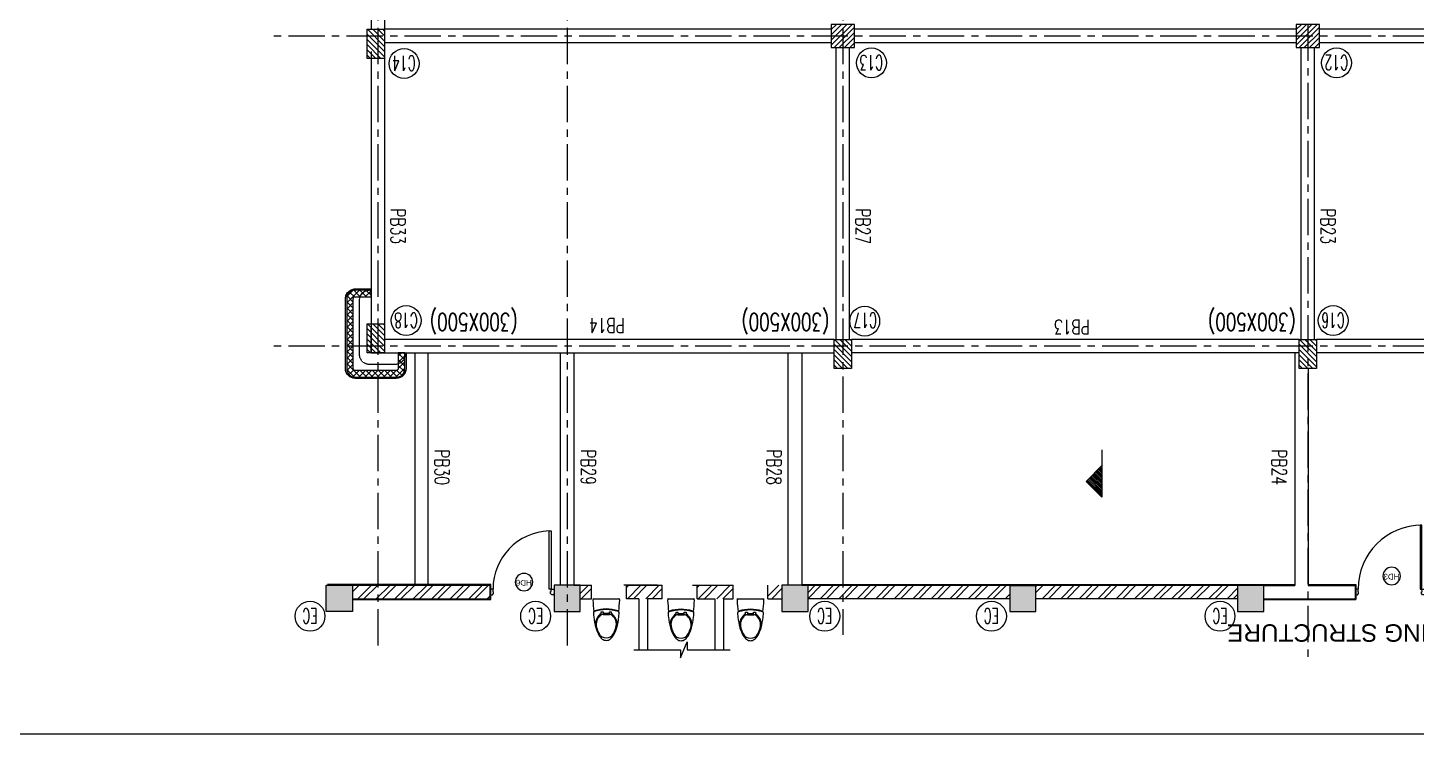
# Model space of a CAD drawing. Header units: millimetres. Extents: x 2659630 to 6742168, y -2425387 to -732288.
# Drawn here: x 3279161 to 3303047, y -1261264 to -1249111 of the extents above; entities that cross this region are included whole.
import ezdxf
from ezdxf.enums import TextEntityAlignment as Align

# ---------------------------------------------------------------- set-up
doc = ezdxf.new("R2010")
doc.units = ezdxf.units.MM
doc.linetypes.add('CENTER', pattern=[2, 1.25, -0.25, 0.25, -0.25])
doc.linetypes.add('Overhead', pattern=[3.96875, 2.38125, -1.5875])
for name, color, linetype, lineweight in [('A-ANNO-DIMS', 211, 'Continuous', 9), ('A-DETL-THIN', 151, 'Continuous', 18), ('A-DOOR', 31, 'Continuous', 18), ('A-DOOR-FRAM', 31, 'Continuous', 18), ('A-DOOR-IDEN', 31, 'Continuous', 9), ('A-FLOR-OVHD', 1, 'Overhead', 18), ('A-furniture', 37, 'Continuous', 0), ('A-GENM', 13, 'Continuous', 18), ('A-hatch', 253, 'Continuous', 0), ('A-PLASTER', 50, 'Continuous', 0), ('A-RCC', 2, 'Continuous', 0), ('A-WALL', 113, 'Continuous', 9), ('A-WALL-PATT', 111, 'Continuous', 0), ('licensing text', 7, 'Continuous', 5)]:
    doc.layers.add(name, color=color, linetype=linetype, lineweight=lineweight)
for name, color, linetype in [('S-BEAM NO', 3, 'Continuous'), ('S-BEAM OUTER', 4, 'Continuous'), ('S-BRECK LINE', 8, 'Continuous'), ('S-COLUMN', 1, 'Continuous'), ('S-COLUMN CIRCLE', 9, 'Continuous'), ('S-COLUMN HATCH', 8, 'Continuous'), ('S-COLUMN NO', 2, 'Continuous'), ('S-COLUMN SIZES', 2, 'Continuous'), ('S-GRIDE LINE', 8, 'CENTER'), ('S-SECTION MARK', 1, 'Continuous')]:
    doc.layers.add(name, color=color, linetype=linetype)
doc.layers.get('A-ANNO-DIMS').off()
doc.styles.add('Arial', font='arial.ttf', dxfattribs={"height": 123})
doc.styles.add('Arial_1', font='arial.ttf', dxfattribs={"height": 98.35329341317356})
doc.styles.add('ROMANS', font='r.shx', dxfattribs={"width": 0.7})
pattern_1 = [(225, (3478539.150165644, -1085066.619963943), (159.0990257669731, -159.0990257669733), []), (225, (3478433.084148644, -1085066.619963943), (159.0990257669731, -159.0990257669733), [])]
pattern_2 = [(135, (3299477.346175403, -1331510.83051735), (-15.23876666233158, -15.23876666233159), [])]

# ---------------------------------------------------------------- blocks, each defined once
blk = doc.blocks.new('A$C2D2C472C')
at = {"layer": 'A-WALL-PATT'}
h = blk.add_hatch(dxfattribs=at)
h.set_pattern_fill('ANSI37', color=256, scale=600, style=0)
h.set_pattern_definition([(45, (-102930.4976328127, -114895.0412800389), (-53.03300858899107, 53.03300858899107), []), (135, (-102930.4976328127, -114895.0412800389), (-53.03300858899107, -53.03300858899106), [])])
edge = h.paths.add_edge_path()
edge.add_line((944.9995019281778, 1920.086653618404), (945.0008851355669, 2189.884832272088))
edge.add_arc((910.0008851359307, 2189.884989272134), 34.99999999998833, 359.9997429874282, 449.9997132388004)
edge.add_line((910.0010603083792, 2224.884989271683), (206.5573315929068, 2224.905706588062))
edge.add_arc((206.3435287130415, 2190.119336553427), 34.78702706265661, 89.64785493841943, 180.3515355871881)
edge.add_line((171.5571564060956, 2189.90590370784), (171.5104949169763, 989.9413756946597))
edge.add_arc((206.436017342523, 989.8668982434319), 34.92560183573225, 179.8778189455847, 270.1221930522632)
edge.add_line((206.5105021072231, 954.9413758334849), (479.9996885845903, 954.8601867418038))
edge.add_line((479.9996885845903, 954.8601867418038), (480.0000001211592, 839.860185584781))
edge.add_line((480.0000001211592, 839.860185584781), (206.5104973261623, 839.9413757038274))
edge.add_arc((206.4964083629893, 989.9011490803969), 149.9597740384099, 192.8758880656439, 270.00538303110875, ccw=False)
edge.add_line((60.30736402368348, 956.4841302904388), (60.0000001211738, 2189.906551396358))
edge.add_arc((204.1890972755355, 2195.622790524605), 144.3023600914457, 89.0594131363834, 182.2702476428867, ccw=False)
edge.add_arc((117.0175473045965, -14981488.51647655), 14983828.42245068, 89.99696775482101, 89.99965761188861, ccw=False)
edge.add_arc((909.9946922726667, 2189.870040024718), 150.0149508471489, 45.00209331497581, 89.99734813771352, ccw=False)
edge.add_arc((910.01583289064, 2189.891182187523), 149.9850524061101, -0.0026534085425282683, 45.00209331497041, ccw=False)
edge.add_line((1060.000885135916, 2189.884236272439), (1059.999510428475, 1919.979855106591))
edge.add_line((1059.999510428475, 1919.979855106591), (944.9995019281778, 1920.086653618404))
at = {"layer": 'A-DETL-THIN'}
for p, q in [((480.0000001211592, 1919.979955135757), (480.0000001211592, 1470.080902119953)), ((710.0000001211592, 1919.979855106591), (480.0000001211592, 1919.979955135757))]:
    blk.add_line(p, q, dxfattribs=at)
at = {"layer": 'A-FLOR-OVHD'}
blk.add_lwpolyline([(1060.015039278995, 1919.979955135757, 0.4573553732653892), (889.9995013178414, 2119.980286205158), (449.9996685099031, 2119.973406029894, 0.4142135623730199), (279.9996685099031, 1949.973406029894), (279.9996685099031, 1009.833727096237, 0.4142135623730199), (449.9996685099031, 839.8337270962365), (480.0000001211592, 839.860185584781), (480.0000001211592, 1919.979955135757), (1060.015039278995, 1919.979955135757)], format="xyb", close=True, dxfattribs=at)
at = {"layer": 'A-GENM'}
for centre, radius, start, end in [((206.5571564055426, 2189.905706589925, -2.762502891338284e-08), 169.9999999999744, 89.99971323877656, 179.9996773135824), ((206.5467242484883, 989.8615372594359, -2.762502891338284e-08), 170.0000000001621, 179.9997132120961, 192.8568556227206), ((206.5467242484883, 989.8615372594359, -2.762502891338284e-08), 170.0000000001625, 192.8568562060331, 205.7139980939878), ((206.5467242484883, 989.8615372594359, -2.762502891338284e-08), 170.0000000001625, 205.7139991560489, 218.5711406565557), ((206.5467242484883, 989.8615372594359, -2.762502891338284e-08), 170.0000000001626, 218.5711444577068, 231.4282852556994), ((206.5467242484883, 989.8615372594359, -2.762502891338284e-08), 170.0000000001625, 231.4282863473983, 244.2854281885292), ((206.5467242484883, 989.8615372594359, -2.762502891338284e-08), 170.0000000001627, 244.2854285476412, 269.9997141992719)]:
    blk.add_arc(centre, radius, start, end, dxfattribs=at)
at = {"layer": 'A-PLASTER'}
for p, q in [((36.55692833581998, 2189.906664038426, -2.762502891338284e-08), (36.54672009665228, 989.8623881688254, -2.762502891338284e-08)), ((910.0017360480997, 2359.885395422127, -2.762502891338284e-08), (206.5580073158635, 2359.90570658783, -2.762502891338284e-08)), ((1079.999501315979, 1919.979855106591), (1080.000885134054, 2189.884135680288, -2.762502891338284e-08)), ((206.5458762606868, 819.9414255178854, -2.762502891338284e-08), (480.0000001226144, 819.9412260005774, -2.762502891338284e-08))]:
    blk.add_line(p, q, dxfattribs=at)
for centre, radius, start, end in [((206.5109611537046, 2189.98556824922, -2.762502891338284e-08), 169.9999999999743, 90, 179.9999640931486), ((910.0008851359162, 2189.884990713108, -2.762502891338284e-08), 169.9999999999609, 359.9997426539467, 89.99971323877656), ((206.5104903323372, 989.941375704002, -2.762502891338284e-08), 170.0000000001521, 180, 192.8571423899843), ((206.5104903323372, 989.941375704002, -2.762502891338284e-08), 170.0000000001525, 192.8571429953589, 205.7142848382652), ((206.5104903323372, 989.941375704002, -2.762502891338284e-08), 170.0000000001525, 205.7142859913077, 218.571427457844), ((206.5104903323372, 989.941375704002, -2.762502891338284e-08), 170.0000000001527, 218.5714312821734, 231.4285719809424), ((206.5104903323372, 989.941375704002, -2.762502891338284e-08), 170.0000000001525, 231.4285730814951, 244.2857149782696), ((206.5104903323372, 989.941375704002, -2.762502891338284e-08), 170.0000000001525, 244.2857153780311, 270.0000009705005)]:
    blk.add_arc(centre, radius, start, end, dxfattribs=at)
at = {"layer": 'A-WALL'}
blk.add_lwpolyline([(944.9995019281778, 1920.086653618404), (945.0008851355669, 2189.884832272088, 0.4142134102995745), (910.0010603083792, 2224.884989271683), (206.5573315929068, 2224.905706588062, 0.4178153354241026), (171.5571564060956, 2189.90590370784), (171.5104949169763, 989.9413756946597, 0.415463343301321), (206.5105021072231, 954.9413758334849), (479.9996885845903, 954.8601867418038), (480.0000001211592, 839.860185584781), (206.5104973261623, 839.9413757038274, -0.3498496930690036), (60.30736402368348, 956.4841302904388), (60.0000001211738, 2189.906551396358, -0.4307240834562548), (206.55790714467, 2339.905706588033, -1.173671556007594e-05), (910.0016355238768, 2339.884990711187, -0.1988908435200889), (1016.067405691763, 2295.950504510794, -0.1989338984303118), (1060.000885135916, 2189.884236272439), (1059.999510428475, 1919.979855106591)], format="xyb", close=True, dxfattribs=at)
blk = doc.blocks.new('hjhgkhjjkhk')
at = {"layer": 'A-furniture', "linetype": 'ByBlock'}
for p, q in [((-3239409.999334741, 38907.10420448298, -500), (-3238942.989992371, 38907.10420448298, -500)), ((-3239262.846956684, 38678.60160839057, -500.0000000075354), (-3239229.842833918, 38678.60161036506, -500.0000000075354)), ((-3239262.846953766, 38629.82558717194, -500.0000000091439), (-3239262.846956684, 38678.60160839057, -500.0000000075354)), ((-3239230.93405867, 38636.8301622101, -500.0000000089129), (-3239122.056262395, 38636.83016872386, -500.0000000089129)), ((-3239229.842833918, 38678.60161036506, -500.0000000075354), (-3239229.842831418, 38636.83016227532, -500.0000000089129)), ((-3239123.147209061, 38651.47408836609, -500.00000000843), (-3239229.842832294, 38651.47408198283, -500.00000000843)), ((-3239123.147210684, 38678.60161674855, -500.0000000075354), (-3239090.143087917, 38678.60161872301, -500.0000000075354)), ((-3239123.147208186, 38636.83016865855, -500.0000000089129), (-3239123.147210684, 38678.60161674855, -500.0000000075354)), ((-3239090.143087917, 38678.60161872301, -500.0000000075354), (-3239090.143591075, 38629.82570109537, -500.000000009144))]:
    blk.add_line(p, q, dxfattribs=at)
for centre, radius, start, end in [((-3239381.777688167, 38882.16245343903, -500.0000000008225), 25.62042742578455, 103.2171918977261, 184.3205102271048), ((-3234363.011870793, 39215.02491928916, -499.9999999898455), 5055.4128, 183.7971734218073, 185.93388342969), ((-3239379.46967634, 38705.99459836981, -500.000000006632), 7.924812699999999, 185.2670334251084, 288.2867034306731), ((-3239176.494683158, 38084.50893451314, -500.000000027127), 635.0000000000015, 71.22190341125766, 108.7781034331175), ((-3239176.494429593, 38091.7761285133, -500.0000000268873), 638.9623999999999, 71.71340343130764, 108.2867034306731), ((-3238973.519002339, 38705.99741665658, -500.000000006632), 7.92486096, 251.7134834315362, 354.7330034227368), ((-3238971.211601658, 38882.16247023651, -500.0000000008225), 25.62054673635226, 355.6795372221389, 76.7816157954011), ((-3243989.977630793, 39215.02523233721, -499.9999999898455), 5055.4128, 354.0661034248018, 356.2028034287931), ((-3239284.541491129, 38652.34472404912, -500.0000000084013), 114.3, 159.1995034224001, 186.5683034337834), ((-3234351.434551112, 39220.35521158198, -499.9999999896697), 5080, 186.5682634273557, 187.0895934181001), ((-3238431.494176918, 38682.23422508436, -500.0000000074156), 965.1999999999999, 185.2830734313182, 196.4207034281464), ((-3239383.453665575, 38693.21128613141, -500.0000000070536), 7.924799999999999, 185.9340934192656, 288.7781034331175), ((-3239159.645355267, 38466.0950703577, -500.0000000145433), 205.656951260883, 151.8793547016238, 195.9424926981456), ((-3239159.645355267, 38466.0950703577, -500.0000000145433), 191.013031553384, 160.1348596737161, 195.9191489275519), ((-3239124.569957947, 38450.47463945526, -500.0000000150584), 243.969881406618, 124.5259173003346, 152.5264977846748), ((-3239124.569957947, 38450.47463945526, -500.0000000150584), 229.3259616991191, 133.9968089490124, 159.4422598947596), ((-3239230.934054112, 38560.63016221015, -500.0000000114258), 76.19999999999999, 90.00000341968028, 133.9968089490124), ((-3239122.056257837, 38560.63016872387, -500.0000000114258), 76.19999999999999, 46.00319789905703, 90.00000341968028), ((-3239228.42034082, 38450.47463324227, -500.0000000150584), 243.969881406618, 27.47350907931158, 55.47408954147578), ((-3239228.42034082, 38450.47463324227, -500.0000000150584), 229.3259616991193, 20.55774695827254, 46.00319789905703), ((-3239193.34494537, 38466.0950683415, -500.0000000145433), 191.0130315533836, 344.0808579322176, 19.86514719139928), ((-3239193.34494537, 38466.0950683415, -500.0000000145433), 205.656951260883, 344.0575141589818, 28.12065215196178), ((-3239921.495006918, 38682.23413594201, -500.0000000074156), 965.1999999999999, 343.5793034265778, 354.7169034251441), ((-3238969.535519575, 38693.2113108949, -500.0000000070536), 7.924848259999999, 251.2220734178336, 354.0659034255327), ((-3239068.447435129, 38652.34473697739, -500.0000000084013), 114.3, 353.4317034264396, 20.80050342030257), ((-3244001.554951112, 39220.35552324459, -499.9999999896698), 5080, 352.9104034312166, 353.4317034264396), ((-3238748.728664035, 38590.58618010517, -500.0000000104379), 634.9999736606864, 196.5592634266306, 209.3999365018309), ((-3238748.728664035, 38590.58618010517, -500.0000000104379), 620.3560539531869, 196.5666351149921, 207.1313036398962), ((-3239113.678391708, 38384.53551627137, -500.0000000172329), 215.8999858702218, 209.3045432262853, 232.3768349928251), ((-3239176.495144652, 38371.39201900171, -500.0000000176664), 139.7, 207.1313036398962, 332.8687032313272), ((-3239239.31189917, 38384.53550875504, -500.0000000172329), 215.8999858702218, 307.6231718652507, 330.695463633008), ((-3239604.261651498, 38590.58612892128, -500.0000000104379), 620.356053953187, 332.8687032313272, 343.4333717344816), ((-3239604.261651498, 38590.58612892128, -500.0000000104379), 634.9999736606864, 330.6000703559782, 343.440743418926), ((-3239176.495148693, 38300.67925976048, -500.0000000199983), 111.1440746498146, 231.6356252909873, 270.0000076948018), ((-3239176.495132151, 38300.67925976048, -500.0000000199983), 111.1440746498146, 269.9999991712653, 308.3643815385453)]:
    blk.add_arc(centre, radius, start, end, dxfattribs=at)
blk = doc.blocks.new('A$C73F500AF')
at = {"layer": 'A-DOOR'}
blk.add_lwpolyline([(50.15901658905204, 999.970880633191), (85.15905825473601, 999.9691937353637), (85.15905825473601, 0.0002712921123020351), (50.15901658905204, 0.0002712921123020351)], close=True, dxfattribs=at)
blk.add_arc((50.15901658902294, 999.970880633191), 999.970609341071, 272.0058233010116, 0.06947343791211485, dxfattribs=at)
at = {"layer": 'A-DOOR-FRAM'}
for p, q in [((0.0005885949649382383, 1089.895965778676), (12.02445781667484, 1089.91394833292)), ((0.1838705940754153, 1009.896150420682), (0.0005885949649382383, 1089.895965778676)), ((12.14410339019378, 1009.914037802111), (0.1838705940754153, 1009.896150420682)), ((12.00950211996678, 1099.913937149278), (40.00947080575861, 1099.955813100009)), ((12.02445781667484, 1089.91394833292), (12.00950211996678, 1099.913937149278)), ((12.15905908690183, 999.9140489857527), (12.14410339019378, 1009.914037802111)), ((50.15901658905204, 999.970880633191), (12.15905908690183, 999.9140489857527)), ((40.00947080575861, 1099.955813100009), (60.04683768018731, 1074.985752452514)), ((60.09170477028238, 1044.985786003468), (50.09171595392399, 1044.97083030676)), ((50.09171595392399, 1044.97083030676), (50.15901658905204, 999.970880633191)), ((60.04683768018731, 1074.985752452514), (60.09170477028238, 1044.985786003468)), ((1059.821951237798, 1101.213773387281), (1039.899208436691, 1076.152162918675)), ((1039.899208436691, 1076.152162918675), (1039.991802758974, 1046.152305814147)), ((1039.991802758974, 1046.152305814147), (1049.99175512715, 1046.183170588251)), ((1049.99175512715, 1046.183170588251), (1050.130646610574, 1001.183384931472)), ((1050.130646610574, 1001.183384931472), (1088.130465609633, 1001.300671073026)), ((1087.821817868709, 1101.30019475476), (1059.821951237798, 1101.213773387281)), ((1087.852682642784, 1091.300242386584), (1087.821817868709, 1101.30019475476)), ((1099.876508039626, 1091.3373538288), (1087.852682642784, 1091.300242386584)), ((1088.099600835558, 1011.300623441202), (1100.059790038737, 1011.337538470834)), ((1088.130465609633, 1001.300671073026), (1088.099600835558, 1011.300623441202)), ((1100.059790038737, 1011.337538470834), (1099.876508039626, 1091.3373538288))]:
    blk.add_line(p, q, dxfattribs=at)
blk = doc.blocks.new('M_Door Tag_Mahindra_2_0mm - M_Door Tag_Mahindra 2-1437518-GROUND FLOOR PLAN-01')
at = {"layer": 'A-DOOR-IDEN'}
blk.add_circle((0, 0), 3.000000000000002, dxfattribs=at)
blk = doc.blocks.new('A$C649E5817')
at = {"layer": 'A-DOOR-FRAM'}
for p, q in [((12.00941939614131, 1200.038757326925), (40.00938808193314, 1200.080633277656)), ((12.02437509284937, 1190.038768510567), (12.00941939614131, 1200.038757326925)), ((40.00938808193314, 1200.080633277656), (60.04675495636184, 1175.110572630161)), ((1159.945948484557, 1199.819201007602), (1140.02320568345, 1174.757590538997)), ((1187.945815115469, 1199.905622375081), (1159.945948484557, 1199.819201007602)), ((1187.976679889543, 1189.905670006905), (1187.945815115469, 1199.905622375081)), ((0.0005058711394667625, 1190.020785956323), (12.02437509284937, 1190.038768510567)), ((0.1837878702499438, 1110.020970598329), (0.0005058711394667625, 1190.020785956323)), ((12.14402066636831, 1110.038857979758), (0.1837878702499438, 1110.020970598329)), ((12.15897636307636, 1100.0388691634), (12.14402066636831, 1110.038857979758)), ((50.15893386522657, 1100.095700810838), (12.15897636307636, 1100.0388691634)), ((60.09162204645691, 1145.110606181115), (50.09163323009852, 1145.095650484407)), ((50.09163323009852, 1145.095650484407), (50.15893386522657, 1100.095700810838)), ((60.04675495636184, 1175.110572630161), (60.09162204645691, 1145.110606181115)), ((1140.02320568345, 1174.757590538997), (1140.115800005733, 1144.757733434468)), ((1140.115800005733, 1144.757733434468), (1150.115752373909, 1144.788598208572)), ((1150.115752373909, 1144.788598208572), (1150.254643857334, 1099.788812551793)), ((1150.254643857334, 1099.788812551793), (1188.254462856392, 1099.906098693347)), ((1200.000505286385, 1189.942781449121), (1187.976679889543, 1189.905670006905)), ((1188.223598082317, 1109.906051061524), (1200.183787285496, 1109.942966091156)), ((1188.254462856392, 1099.906098693347), (1188.223598082317, 1109.906051061524)), ((1200.183787285496, 1109.942966091156), (1200.000505286385, 1189.942781449121))]:
    blk.add_line(p, q, dxfattribs=at)
blk.add_lwpolyline([(84.0297396221431, 1100.095700810838), (50.15893386522657, 1100.095700810838), (50.15893386522657, -5.198680446483195e-05), (84.0297396221431, -5.198680446483195e-05)], close=True, dxfattribs=at)
blk.add_arc((50.15893386522657, 1100.095700810838), 1100.095752797656, 270, 359.9840164800158, dxfattribs=at)

msp = doc.modelspace()

# ---------------------------------------------------------------- hatches: boundary and pattern name
at = {"layer": 'A-WALL-PATT'}
h = msp.add_hatch(dxfattribs=at)
h.set_pattern_fill('ANSI32', color=256, scale=600, angle=180, style=0)
h.set_pattern_definition(pattern_1)
h.paths.add_polyline_path([(3287114.696748379, -1258932.844138502), (3284744.448792461, -1258932.844138502), (3284744.448792461, -1258702.835849965), (3287114.696748379, -1258702.835849965)])
h = msp.add_hatch(dxfattribs=at)
h.set_pattern_fill('ANSI32', color=256, scale=600, angle=180, style=0)
h.set_pattern_definition([(225, (3463504.06904242, -1085066.520754755), (159.0990257669731, -159.0990257669733), []), (225, (3463398.00302542, -1085066.520754755), (159.0990257669731, -159.0990257669733), [])])
h.paths.add_polyline_path([(3288664.448709625, -1258702.636710516), (3288664.447509638, -1258932.715299968), (3288859.366386465, -1258932.647239946), (3288859.367586453, -1258702.568175772)])
h = msp.add_hatch(dxfattribs=at)
h.set_pattern_fill('ANSI32', color=256, scale=600, angle=180, style=0)
h.set_pattern_definition([(225, (3464721.570146398, -1085066.520754755), (159.0990257669731, -159.0990257669733), []), (225, (3464615.504129398, -1085066.520754755), (159.0990257669731, -159.0990257669733), [])])
h.paths.add_polyline_path([(3289459.369792036, -1258702.785292399), (3289459.369792036, -1258932.862852243), (3290076.867490442, -1258932.647239946), (3290076.86869043, -1258702.568175772)])
h = msp.add_hatch(dxfattribs=at)
h.set_pattern_fill('ANSI32', color=256, scale=600, angle=180, style=0)
h.set_pattern_definition([(225, (3465939.070147249, -1085066.53368077), (159.0990257669731, -159.0990257669733), []), (225, (3465833.004130249, -1085066.53368077), (159.0990257669731, -159.0990257669733), [])])
h.paths.add_polyline_path([(3290676.869792887, -1258702.798218414), (3290676.869792887, -1258932.875778258), (3291294.367491293, -1258932.660165961), (3291294.368691281, -1258702.581101787)])
h = msp.add_hatch(dxfattribs=at)
h.set_pattern_fill('ANSI32', color=256, scale=600, angle=180, style=0)
h.set_pattern_definition([(225, (3466779.150165796, -1085066.558629072), (159.0990257669731, -159.0990257669733), []), (225, (3466673.084148796, -1085066.558629072), (159.0990257669731, -159.0990257669733), [])])
h.paths.add_polyline_path([(3291894.369793648, -1258702.612602456), (3291894.369793648, -1258932.6901623), (3292134.44750984, -1258932.685114264), (3292134.448709828, -1258702.606050089)])
h = msp.add_hatch(dxfattribs=at)
h.set_pattern_fill('ANSI32', color=256, scale=600, angle=180, style=0)
h.set_pattern_definition(pattern_1)
h.paths.add_polyline_path([(3292584.447509652, -1258932.722491643), (3296054.447509609, -1258932.74033825), (3296054.448709173, -1258702.742876102), (3296053.477537884, -1258702.742871037), (3292584.448710088, -1258702.558033048)])
h = msp.add_hatch(dxfattribs=at)
h.set_pattern_fill('ANSI32', color=256, scale=600, angle=180, style=0)
h.set_pattern_definition(pattern_1)
h.paths.add_polyline_path([(3296504.447509157, -1258932.721842159), (3299974.447509127, -1258932.843430768), (3299974.448709169, -1258702.754113271), (3296504.448708478, -1258702.660682038)])
at = {"layer": 'S-COLUMN HATCH', "true_color": 0x939598}
h = msp.add_hatch(dxfattribs=at)
h.set_pattern_fill('ANSI31', color=252, scale=20, angle=89.99999999999999)
h.set_pattern_definition([(134.9999999999999, (4159929.512495495, 2401178.731689363), (-44.90128060534577, -44.90128060534575), [])])
h.paths.add_polyline_path([(3285299.370488086, -1249137.992188849), (3285299.370488086, -1249637.990989268), (3284999.36814109, -1249637.990989268), (3284999.36814109, -1249137.992188849)])
h = msp.add_hatch(dxfattribs=at)
h.set_pattern_fill('ANSI31', color=252, scale=20, angle=360)
h.set_pattern_definition([(44.99999999999996, (6950309.761034169, -2113912.854112622), (-44.90128060534575, 44.90128060534577), [])])
h.paths.add_polyline_path([(3292982.758143077, -1249452.99343316), (3293382.758143077, -1249452.99343316), (3293382.758143077, -1249052.99343316), (3292982.758143077, -1249052.99343316)])
h = msp.add_hatch(dxfattribs=at)
h.set_pattern_fill('ANSI31', color=252, scale=20, angle=360)
h.set_pattern_definition([(44.99999999999996, (6958309.827842859, -2113912.854112622), (-44.90128060534575, 44.90128060534577), [])])
h.paths.add_polyline_path([(3300982.824951766, -1249452.99343316), (3301382.824951766, -1249452.99343316), (3301382.824951766, -1249052.99343316), (3300982.824951766, -1249052.99343316)])
h = msp.add_hatch(dxfattribs=at)
h.set_pattern_fill('ANSI31', color=252, scale=20, angle=89.99999999999999)
h.set_pattern_definition([(134.9999999999999, (4159929.514047827, 2396113.727303405), (-44.90128060534577, -44.90128060534575), [])])
h.paths.add_polyline_path([(3285299.372040418, -1254202.996574806), (3285299.372040418, -1254702.995375226), (3284999.369693422, -1254702.995375226), (3284999.369693422, -1254202.996574806)])
h = msp.add_hatch(dxfattribs=at)
h.set_pattern_fill('ANSI31', color=252, scale=20, angle=89.99999999999999)
h.set_pattern_definition([(134.9999999999999, (4167962.901323983, 2395843.921457299), (-44.90128060534577, -44.90128060534575), [])])
h.paths.add_polyline_path([(3293332.759316575, -1254472.802420912), (3293332.759316575, -1254972.801221332), (3293032.756969579, -1254972.801221332), (3293032.756969579, -1254472.802420912)])
h = msp.add_hatch(dxfattribs=at)
h.set_pattern_fill('ANSI31', color=252, scale=20, angle=89.99999999999999)
h.set_pattern_definition([(134.9999999999999, (4175962.968132673, 2395843.921457299), (-44.90128060534577, -44.90128060534575), [])])
h.paths.add_polyline_path([(3301332.826125264, -1254472.802420912), (3301332.826125264, -1254972.801221332), (3301032.823778268, -1254972.801221332), (3301032.823778268, -1254472.802420912)])
at = {"layer": 'S-SECTION MARK', "ltscale": 5}
h = msp.add_hatch(dxfattribs=at)
h.set_pattern_fill('ANSI31', color=256, scale=172.4069639016666, angle=89.99999999999999, style=0)
h.set_pattern_definition(pattern_2)
h.paths.add_polyline_path([(3297371.23878005, -1256913.689859873), (3297638.368086867, -1257185.555162634), (3297638.368086867, -1256641.824557112)])
h = msp.add_hatch(dxfattribs=at)
h.set_pattern_fill('ANSI31', color=256, scale=172.4069639016666, angle=89.99999999999999, style=0)
h.set_pattern_definition(pattern_2)
h.paths.add_polyline_path([(3297371.23878005, -1256913.689859873), (3297638.368086867, -1257185.555162634), (3297638.368086867, -1256641.824557112)])
h = msp.add_hatch(dxfattribs=at)
h.set_pattern_fill('ANSI31', color=256, scale=172.4069639016666, angle=89.99999999999999, style=0)
h.set_pattern_definition(pattern_2)
h.paths.add_polyline_path([(3297371.23878005, -1256913.689859873), (3297638.368086867, -1257185.555162634), (3297638.368086867, -1256641.824557112)])

# ---------------------------------------------------------------- linework, layer by layer
at = {"layer": 'A-hatch', "color": 252, "true_color": 0x939598}
for points in [[(3284294.448793343, -1258702.665061004), (3284294.448793343, -1259152.66090169), (3284294.446446366, -1259152.660901678)], [(3284744.372124744, -1258702.667407602), (3284744.372124744, -1259152.663248288), (3284294.448793343, -1258702.665061004)], [(3284294.448793343, -1258702.665061004), (3284744.372124744, -1259152.663248288), (3284294.448793343, -1259152.66090169)], [(3284744.374471723, -1258702.667407614), (3284744.374471723, -1259152.663248301), (3284744.372124744, -1258702.667407602)], [(3284744.372124744, -1258702.667407602), (3284744.374471723, -1259152.663248301), (3284744.372124744, -1259152.663248288)], [(3284744.446446362, -1258702.667407989), (3284744.446446362, -1259152.663248676), (3284744.374471723, -1258702.667407614)], [(3284744.374471723, -1258702.667407614), (3284744.446446362, -1259152.663248676), (3284744.374471723, -1259152.663248301)], [(3284744.446446362, -1258702.667407989), (3284744.44879334, -1258702.667408002), (3284744.446446362, -1259152.663248676)], [(3288214.448709364, -1258702.685411923), (3288214.448709364, -1259152.685505973), (3288214.446362366, -1259152.685505961)], [(3288214.448709364, -1258702.685411923), (3288664.372124691, -1259152.687852572), (3288214.448709364, -1259152.685505973)], [(3288664.372124691, -1258702.687758523), (3288664.372124691, -1259152.687852572), (3288214.448709364, -1258702.685411923)], [(3288664.372124691, -1258702.687758523), (3288664.374471667, -1259152.687852585), (3288664.372124691, -1259152.687852572)], [(3288664.374471667, -1258702.687758535), (3288664.374471667, -1259152.687852585), (3288664.372124691, -1258702.687758523)], [(3288664.374471667, -1258702.687758535), (3288664.44636236, -1259152.68785296), (3288664.374471667, -1259152.687852585)], [(3288664.44636236, -1258702.68775891), (3288664.44636236, -1259152.68785296), (3288664.374471667, -1258702.687758535)], [(3288664.44636236, -1258702.68775891), (3288664.448709358, -1258702.687758923), (3288664.44636236, -1259152.68785296)], [(3292134.448709308, -1258702.705856887), (3292584.372124636, -1259152.708297536), (3292134.448709308, -1259152.705950937)], [(3292584.372124636, -1258702.708203487), (3292584.372124636, -1259152.708297536), (3292134.448709308, -1258702.705856887)], [(3296054.448709254, -1258702.726301853), (3296504.372124582, -1259152.728742502), (3296054.448709254, -1259152.726395902)], [(3296504.372124582, -1258702.728648453), (3296504.372124582, -1259152.728742502), (3296054.448709254, -1258702.726301853)], [(3299974.448709208, -1258702.746746817), (3300424.372124535, -1259152.749187466), (3299974.448709208, -1259152.746840867)], [(3300424.372124535, -1258702.749093417), (3300424.372124535, -1259152.749187466), (3299974.448709208, -1258702.746746817)]]:
    msp.add_solid(points, dxfattribs=at)
at = {"layer": 'A-PLASTER'}
for p, q in [((3287126.696748381, -1258690.848953538), (3284317.892332245, -1258690.675414411)), ((3287126.696748379, -1258944.845028501), (3287126.696748381, -1258690.848953538)), ((3292486.517816982, -1258690.552497528), (3300945.738463963, -1258690.780265659)), ((3301199.73854544, -1258690.736704636), (3302008.0488987, -1258690.719289922)), ((3302008.0488987, -1258690.719289922), (3302008.047573535, -1258944.798159391)), ((3284744.446011191, -1258944.668347473), (3287126.696748379, -1258944.845028501)), ((3300424.44924074, -1258944.835085051), (3302008.047573535, -1258944.798159391))]:
    msp.add_line(p, q, dxfattribs=at)
at = {"layer": 'A-RCC'}
for p, q in [((3284294.446446366, -1259152.660901678), (3284294.448793343, -1258702.665061004)), ((3284294.448793343, -1258702.665061004), (3284744.44879334, -1258702.667408002)), ((3284744.44879334, -1258702.667408002), (3284744.446446362, -1259152.663248676)), ((3288214.448709364, -1258702.685411923), (3288214.446362366, -1259152.685505961)), ((3288664.448709358, -1258702.687758923), (3288214.448709364, -1258702.685411923)), ((3288664.44636236, -1259152.68785296), (3288664.448709358, -1258702.687758923)), ((3292134.448709308, -1258702.705856888), (3292134.44636231, -1259152.705950925)), ((3292134.448709308, -1258702.705856888), (3292134.44636231, -1259152.705950925)), ((3292584.448709304, -1258702.708203886), (3292134.448709308, -1258702.705856888)), ((3292584.448709304, -1258702.708203886), (3292134.448709308, -1258702.705856888)), ((3292584.446362305, -1259152.708297923), (3292584.448709792, -1258702.614614058)), ((3292584.446362305, -1259152.708297923), (3292584.448709304, -1258702.708203886)), ((3299974.448709208, -1258702.746746817), (3299974.44636221, -1259152.746840854)), ((3300424.448960929, -1258702.756460271), (3299974.44896094, -1258702.754113273)), ((3300424.446362204, -1259152.749187853), (3300424.448709204, -1258702.749093815)), ((3284744.446446362, -1259152.663248676), (3284294.446446366, -1259152.660901678)), ((3288214.446362366, -1259152.685505961), (3288664.44636236, -1259152.68785296)), ((3292134.44636231, -1259152.705950925), (3292584.446362305, -1259152.708297923)), ((3292134.44636231, -1259152.705950925), (3292584.446362305, -1259152.708297923)), ((3299974.44636221, -1259152.746840854), (3300424.446362204, -1259152.749187853))]:
    msp.add_line(p, q, dxfattribs=at)
msp.add_lwpolyline([(3296054.44870926, -1258702.726301852), (3296054.44636226, -1259152.726395891), (3296504.44636225, -1259152.728742889), (3296504.448708625, -1258702.632524628), (3296053.477537884, -1258702.742871037), (3296503.477537873, -1258702.745218036)], dxfattribs=at)
at = {"layer": 'A-WALL'}
for p, q in [((3287114.696748381, -1258702.848212122), (3284744.448792461, -1258702.835849965)), ((3285824.454316718, -1258702.675414303), (3285824.454316718, -1258702.675414303)), ((3287114.696748379, -1258932.844138502), (3287114.696748381, -1258702.848212122)), ((3288554.454039388, -1258702.686585851), (3288324.606273948, -1258702.686585851)), ((3288554.454039384, -1258702.692321667), (3288859.368688919, -1258702.690731369)), ((3288859.368688906, -1258932.67848845), (3288859.368688906, -1258702.68750794)), ((3289459.36868891, -1258932.67805476), (3289459.36868891, -1258702.69063727)), ((3289459.368688908, -1258702.690731369), (3290076.869792883, -1258702.693951977)), ((3290076.869792883, -1258932.684932487), (3290076.869792883, -1258702.693951977)), ((3290676.868690054, -1258702.697081301), (3291294.368690854, -1258702.700301903)), ((3290676.869792887, -1258932.684498797), (3290676.869792887, -1258702.697081307)), ((3291294.369793655, -1258932.68153779), (3291294.369793655, -1258702.6941203)), ((3291894.369793648, -1258932.678660699), (3291894.369793648, -1258702.691243209)), ((3292474.470583989, -1258702.552173155), (3299974.44870917, -1258702.754113271)), ((3300424.448709165, -1258702.75646027), (3300957.738401571, -1258702.742838183)), ((3301187.738482852, -1258702.736963175), (3301996.048836112, -1258702.719548461)), ((3301996.048836112, -1258702.719548461), (3301996.047636121, -1258932.798439197)), ((3284744.447593757, -1258932.668347578), (3287114.696748379, -1258932.844138502)), ((3288664.447509787, -1258932.68667952), (3288859.369791809, -1258932.687696143)), ((3289671.06735172, -1258932.685376773), (3289459.369791769, -1258932.684272653)), ((3289671.072233338, -1258932.685376772), (3289671.076457688, -1259813.647148428)), ((3290076.869792883, -1258932.684932487), (3289821.06735173, -1258932.686159105)), ((3289821.072233347, -1258932.686159104), (3289821.076457696, -1259813.647919895)), ((3290676.869792887, -1258932.684498797), (3290977.688182243, -1258932.698744343)), ((3290977.688182243, -1258932.698744343), (3290977.692406557, -1259813.653868503)), ((3291127.688182254, -1258932.699526675), (3291294.369793653, -1258932.70039601)), ((3291127.688182254, -1258932.699526675), (3291127.692406568, -1259813.654639971)), ((3291894.369793645, -1258932.678031494), (3292134.447509739, -1258932.704777481)), ((3296054.447509608, -1258932.74033825), (3292584.447509651, -1258932.722491643)), ((3299974.448709168, -1258932.84343081), (3296504.447509157, -1258932.721842159)), ((3300424.448960929, -1258932.835085054), (3301996.047636121, -1258932.798439197))]:
    msp.add_line(p, q, dxfattribs=at)
at = {"layer": 'A-WALL', "color": 1}
for p, q in [((3289994.454275302, -1258702.693616232), (3289414.448709349, -1258702.690591183)), ((3290594.45427529, -1258702.696745564), (3291044.448709319, -1258702.699092533)), ((3299974.448709168, -1258702.733608398), (3299974.448709168, -1258932.84343081))]:
    msp.add_line(p, q, dxfattribs=at)
at = {"layer": 'A-WALL'}
msp.add_arc((3285824.454316648, -1258702.675414529), 20.00000022602614, 89.9923263891663, 89.99970352710135, dxfattribs=at)
at = {"layer": 'S-BEAM OUTER', "ltscale": 2500}
for p, q in [((3285069.365261952, -1244307.992564556), (3285069.365261952, -1249137.992188849)), ((3285299.365261952, -1244307.992564556), (3285299.365261952, -1249137.992188849)), ((3292985.919196963, -1249137.992188849), (3285299.367875019, -1249137.992188849)), ((3300982.824951766, -1249137.992188849), (3293382.758143077, -1249137.992188849)), ((3309069.372040418, -1249137.992188849), (3301382.824951766, -1249137.992188849)), ((3292985.919196963, -1249367.992188849), (3285299.367875019, -1249367.992188849)), ((3293067.759863271, -1254472.802420912), (3293067.759863271, -1249452.99343316)), ((3293297.759863271, -1254472.802420912), (3293297.759863271, -1249452.99343316)), ((3300982.824951766, -1249367.992188849), (3293382.758143077, -1249367.992188849)), ((3301067.824951766, -1254472.802420912), (3301067.824951766, -1249452.99343316)), ((3301297.824951766, -1254472.802420912), (3301297.824951766, -1249452.99343316)), ((3309069.372040418, -1249367.992188849), (3301382.824951766, -1249367.992188849)), ((3285069.372040418, -1249517.992306158), (3285069.372040418, -1254202.996574806)), ((3285299.372040418, -1249567.99223358), (3285299.372040418, -1254202.996574806)), ((3293032.756969579, -1254472.995375225), (3285299.372040418, -1254472.995375225)), ((3301032.823778268, -1254472.802420912), (3293332.759316575, -1254472.802420912)), ((3309069.372040418, -1254472.894844586), (3301332.826125264, -1254472.801516961)), ((3285299.372040418, -1254702.995275196), (3293032.756969579, -1254702.995275196)), ((3285819.372040418, -1254702.819686122, -2.762502891338284e-08), (3285819.351178089, -1258702.841456176)), ((3286049.372040418, -1258702.705536775, -2.762502891338284e-08), (3286049.372040418, -1254702.97085065, -2.762502891338284e-08)), ((3288324.606273949, -1258702.685986455), (3288324.475076999, -1254702.74062329)), ((3288554.613568225, -1254702.995375225), (3288554.45403939, -1258702.684466454)), ((3292244.379457663, -1258702.706430237), (3292244.3320807, -1254702.761067505)), ((3292474.470583974, -1254702.761067505), (3292474.517960951, -1258702.707630536)), ((3301032.823778268, -1254702.802420913), (3293332.759316575, -1254702.802420913)), ((3300957.760463094, -1254702.803691753), (3300957.862635554, -1258702.742835009)), ((3309069.372040418, -1254702.997154634), (3301332.826125264, -1254702.800516352)), ((3301187.759716367, -1254972.801221332), (3301187.738482852, -1258702.736963174))]:
    msp.add_line(p, q, dxfattribs=at)
at = {"layer": 'S-BRECK LINE'}
msp.add_lwpolyline([(3289587.525355447, -1259813.65451417), (3290390.028594334, -1259813.652855981), (3290390.028594326, -1259951.026726964), (3290502.844211559, -1259676.278984997), (3290502.844211551, -1259813.65285598), (3291245.622833296, -1259813.654639971)], dxfattribs=at)
at = {"layer": 'S-COLUMN', "color": 1}
for points in [[(3285299.370488086, -1249137.992188849), (3285299.370488086, -1249637.990989268), (3284999.36814109, -1249637.990989268), (3284999.36814109, -1249137.992188849)], [(3292982.758143077, -1249452.99343316), (3293382.758143077, -1249452.99343316), (3293382.758143077, -1249052.99343316), (3292982.758143077, -1249052.99343316)], [(3300982.824951766, -1249452.99343316), (3301382.824951766, -1249452.99343316), (3301382.824951766, -1249052.99343316), (3300982.824951766, -1249052.99343316)], [(3285299.372040418, -1254202.996574806), (3285299.372040418, -1254702.995375226), (3284999.369693422, -1254702.995375226), (3284999.369693422, -1254202.996574806)], [(3293332.759316575, -1254472.802420912), (3293332.759316575, -1254972.801221332), (3293032.756969579, -1254972.801221332), (3293032.756969579, -1254472.802420912)], [(3301332.826125264, -1254472.802420912), (3301332.826125264, -1254972.801221332), (3301032.823778268, -1254972.801221332), (3301032.823778268, -1254472.802420912)]]:
    msp.add_lwpolyline(points, close=True, dxfattribs=at)
at = {"layer": 'S-COLUMN CIRCLE'}
for centre in [(3293675.372880373, -1249715.768513429), (3301675.439689062, -1249715.768513429), (3285634.156486663, -1249726.566166854), (3285670.733904579, -1254148.58400054), (3293558.623133881, -1254157.394460262), (3301617.889480746, -1254148.58400054), (3284016.509846359, -1259235.066321274), (3284016.509846359, -1259235.066321274), (3287897.853915094, -1259235.066321274), (3287897.853915094, -1259235.066321274), (3292870.935465073, -1259235.066321274), (3292870.935465073, -1259235.066321274), (3295738.707690317, -1259235.066321274), (3295738.707690317, -1259235.066321274), (3299671.321157064, -1259235.066321274), (3299671.321157064, -1259235.066321274)]:
    msp.add_circle(centre, 257.1428571428572, dxfattribs=at)
at = {"layer": 'S-COLUMN NO', "ltscale": 2500}
msp.add_lwpolyline([(3135960.687099494, -1159977.040539172), (3643425.669162991, -1159977.040539172), (3643425.669162991, -1261264.115582278), (3135960.687099494, -1261264.115582278)], close=True, dxfattribs=at)
at = {"layer": 'S-GRIDE LINE', "ltscale": 500}
for p, q in [((3285184.3671588, -1237112.268840452), (3285184.3671588, -1259741.448145403)), ((3288439.3671588, -1237112.268840452), (3288439.3671588, -1259741.448145403)), ((3293182.758143077, -1237112.268840452), (3293182.758143077, -1259552.289284671)), ((3301182.824951766, -1237056.597057541), (3301182.824951766, -1259952.537966246)), ((3315268.99324368, -1249252.99343316), (3283393.762488897, -1249252.99343316)), ((3315268.99324368, -1254587.995375226), (3283393.762488897, -1254587.995375226))]:
    msp.add_line(p, q, dxfattribs=at)
at = {"layer": 'S-SECTION MARK'}
for p, q in [((3297638.368086867, -1256372.697241889), (3297638.368086867, -1257185.555162634)), ((3297638.368086867, -1256372.697241889), (3297638.368086867, -1257185.555162634)), ((3297638.368086867, -1256372.697241889), (3297638.368086867, -1257185.555162634)), ((3297638.368086867, -1256641.824557112), (3297371.23878005, -1256913.689859873)), ((3297638.368086867, -1256641.824557112), (3297371.23878005, -1256913.689859873)), ((3297638.368086867, -1256641.824557112), (3297371.23878005, -1256913.689859873)), ((3297638.368086867, -1257185.555162634), (3297371.23878005, -1256913.689859873)), ((3297638.368086867, -1257185.555162634), (3297371.23878005, -1256913.689859873)), ((3297638.368086867, -1257185.555162634), (3297371.23878005, -1256913.689859873))]:
    msp.add_line(p, q, dxfattribs=at)

# ---------------------------------------------------------------- block references
at = {"layer": 'A-ANNO-DIMS', "xscale": -1, "rotation": 180}
msp.add_blockref('A$C2D2C472C', (3284589.338321263, -1252783.015420992), dxfattribs=at)
at = {"layer": 'A-ANNO-DIMS', "rotation": 180}
for name, p in [('A$C73F500AF', (3288214.664897419, -1257766.508729162)), ('A$C649E5817', (3303196.140382402, -1257667.816120059))]:
    msp.add_blockref(name, p, dxfattribs=at)
at = {"layer": 'A-DOOR-IDEN', "xscale": -49.99999999999998, "yscale": 49.99999999999998, "zscale": 49.99999999999998, "rotation": 148.2684126260898}
for p in [(3287698.173399617, -1258646.571714816), (3302623.989726707, -1258542.649018656)]:
    msp.add_blockref('M_Door Tag_Mahindra_2_0mm - M_Door Tag_Mahindra 2-1437518-GROUND FLOOR PLAN-01', p, dxfattribs=at)
at = {"layer": 'A-WALL', "rotation": 0.0002988291292520621}
for p in [(6528289.457863817, -1297822.902279736), (6529576.074508293, -1297827.927705702), (6530770.995844048, -1297827.921734177)]:
    msp.add_blockref('hjhgkhjjkhk', p, dxfattribs=at)

# ---------------------------------------------------------------- texts
at = {"layer": 'A-DOOR-IDEN', "char_height": 98.35329341317359, "width": 208.7999999999998, "attachment_point": 2, "rotation": 180.13141055070452, "line_spacing_factor": 0.9385317878468563, "style": 'Arial_1'}
for s, insert in [('HD3', (3302620.989698348, -1258602.899856209)), ('HD6', (3287695.173371259, -1258706.822552369))]:
    msp.add_mtext(s, dxfattribs=dict(at, insert=insert))
at = {"layer": 'licensing text', "style": 'Arial'}
msp.add_text('EXISTING STRUCTURE', height=300, rotation=179.9999749804301, dxfattribs=at).set_placement((3304449.488021561, -1259372.524138127))
at = {"layer": 'S-BEAM NO', "style": 'ROMANS', "width": 0.7}
for s, rotation, p in [('PB33', 270, (3285530.407282639, -1252526.37014814, -4.282894757401401e-06)), ('PB27', 270, (3293528.792492425, -1252526.37014814, -4.282894757401401e-06)), ('PB23', 270, (3301528.85758092, -1252526.37014814, -4.282894757401401e-06)), ('PB14', 180, (3289127.067250422, -1254232.20049995, -4.282894757401401e-06)), ('PB13', 180, (3297125.47031157, -1254258.903361735, -4.282894757401401e-06)), ('PB30', 270, (3286287.810637981, -1256670.53363491, -4.282894757401401e-06)), ('PB29', 270, (3288803.22778669, -1256670.53363491, -4.282894757401401e-06)), ('PB28', 270, (3291999.216251604, -1256670.53363491, -4.282894757401401e-06)), ('PB24', 270, (3300688.063952228, -1256670.53363491, -4.282894757401401e-06))]:
    msp.add_text(s, height=250.0000166666678, rotation=rotation, dxfattribs=at).set_placement(p, align=Align.MIDDLE_CENTER)
at = {"layer": 'S-COLUMN NO', "style": 'ROMANS', "width": 0.6}
for s, p in [('C14', (3285632.78800862, -1249721.03564238, -5.857740542573181e-07)), ('C13', (3293674.00440233, -1249710.237988955, -5.857740542573181e-07)), ('C12', (3301674.071211019, -1249710.237988955, -5.857740542573181e-07)), ('C18', (3285669.365426536, -1254143.053476066, -5.857740542573181e-07)), ('C17', (3293569.454462436, -1254143.053476066, -5.857740542573181e-07)), ('C16', (3301616.521002703, -1254143.053476066, -5.857740542573181e-07)), ('EC', (3284015.141368316, -1259229.5357968, -5.857740542573181e-07)), ('EC', (3284015.141368316, -1259229.5357968, -5.857740542573181e-07)), ('EC', (3287896.485437051, -1259229.5357968, -5.857740542573181e-07)), ('EC', (3287896.485437051, -1259229.5357968, -5.857740542573181e-07)), ('EC', (3292869.56698703, -1259229.5357968, -5.857740542573181e-07)), ('EC', (3292869.56698703, -1259229.5357968, -5.857740542573181e-07)), ('EC', (3295737.339212274, -1259229.5357968, -5.857740542573181e-07)), ('EC', (3295737.339212274, -1259229.5357968, -5.857740542573181e-07)), ('EC', (3299669.952679021, -1259229.5357968, -5.857740542573181e-07)), ('EC', (3299669.952679021, -1259229.5357968, -5.857740542573181e-07))]:
    msp.add_text(s, height=257.1428571428572, rotation=180, dxfattribs=at).set_placement(p, align=Align.MIDDLE_CENTER)
at = {"layer": 'S-COLUMN SIZES', "lineweight": -2, "style": 'ROMANS', "width": 0.7}
for p in [(3286832.874878719, -1254172.239285639, 1.758420671744976e-08), (3292193.90770433, -1254172.239285639, 1.758420671744976e-08), (3300220.630599045, -1254172.046331326, 1.758420671744976e-08)]:
    msp.add_text('(300X500)', height=300, rotation=180, dxfattribs=at).set_placement(p, align=Align.MIDDLE_CENTER)

doc.saveas('drawing.dxf')
